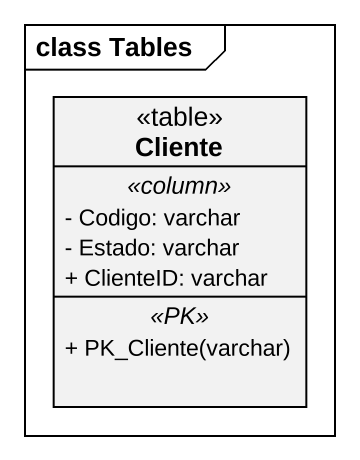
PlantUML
@startuml
mainframe class Tables
hide circle
hide empty members
skinparam classAttributeIconSize 0
class Cliente <<table>> {
  .. <<column>> ..
  - Codigo: varchar
  - Estado: varchar
  + ClienteID: varchar
  .. <<PK>> ..
  + PK_Cliente(varchar)
}
@enduml
